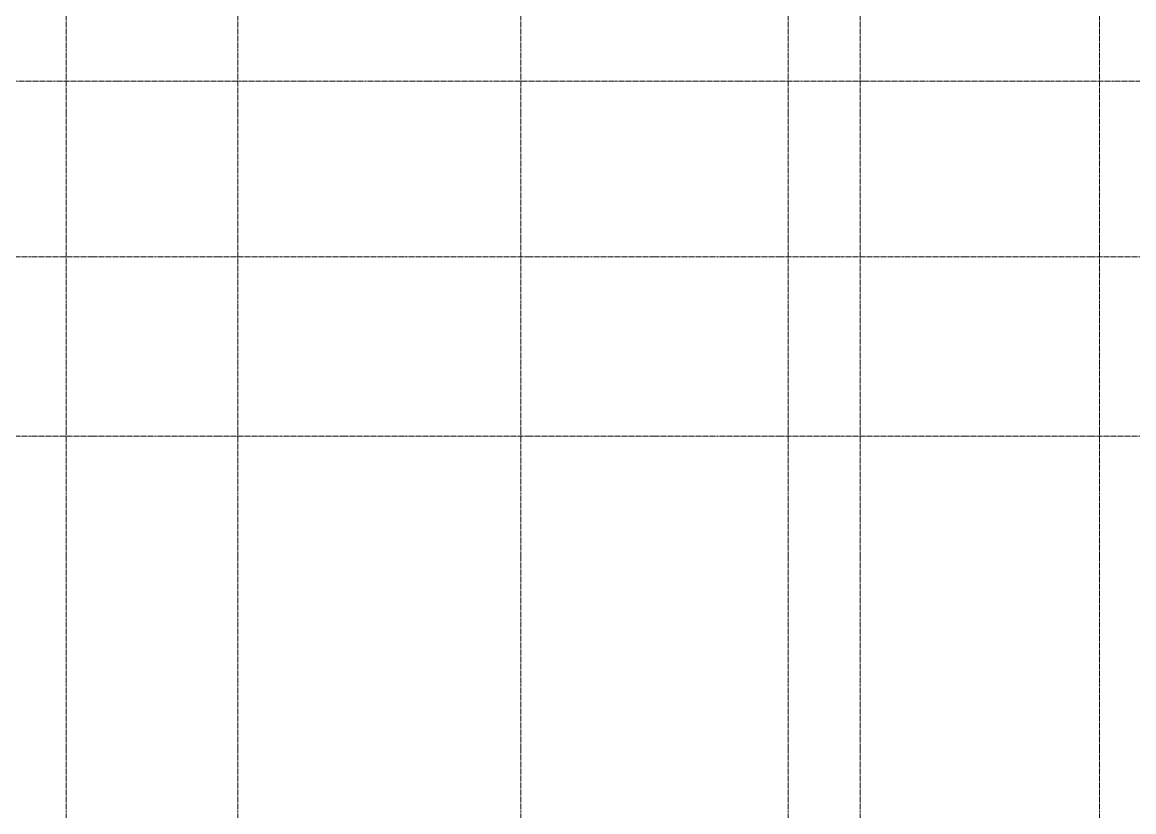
# Model space of a CAD drawing. Header units: inches. Extents: x -3679 to 241, y -496 to 1784.
# Drawn here: x -3066 to -2787.4, y -94.1 to 103.8 of the extents above; entities that cross this region are included whole.
import ezdxf

# ---------------------------------------------------------------- set-up
doc = ezdxf.new("R2010")
doc.units = ezdxf.units.IN
doc.header["$MEASUREMENT"] = 0
doc.linetypes.add('Grid Line', pattern=[0.875, 0.5, -0.125, 0.125, -0.125])
doc.layers.add('S-GRID', color=8, linetype='Continuous', lineweight=9)

msp = doc.modelspace()

# ---------------------------------------------------------------- linework, layer by layer
at = {"layer": 'S-GRID', "linetype": 'Grid Line'}
for p, q in [((-3055, 1771.74), (-3055, -484.26)), ((-3012, 1771.74), (-3012, -484.26)), ((-2941, 1771.74), (-2941, -484.26)), ((-2874, 1771.74), (-2874, -484.26)), ((-2856, 1771.74), (-2856, -484.26)), ((-2796, 1771.74), (-2796, -484.26)), ((228, 89), (-3666.39, 89)), ((-3666.39, 45), (228, 45)), ((-3666.39, 0), (228, 0))]:
    msp.add_line(p, q, dxfattribs=at)

doc.saveas('drawing.dxf')
